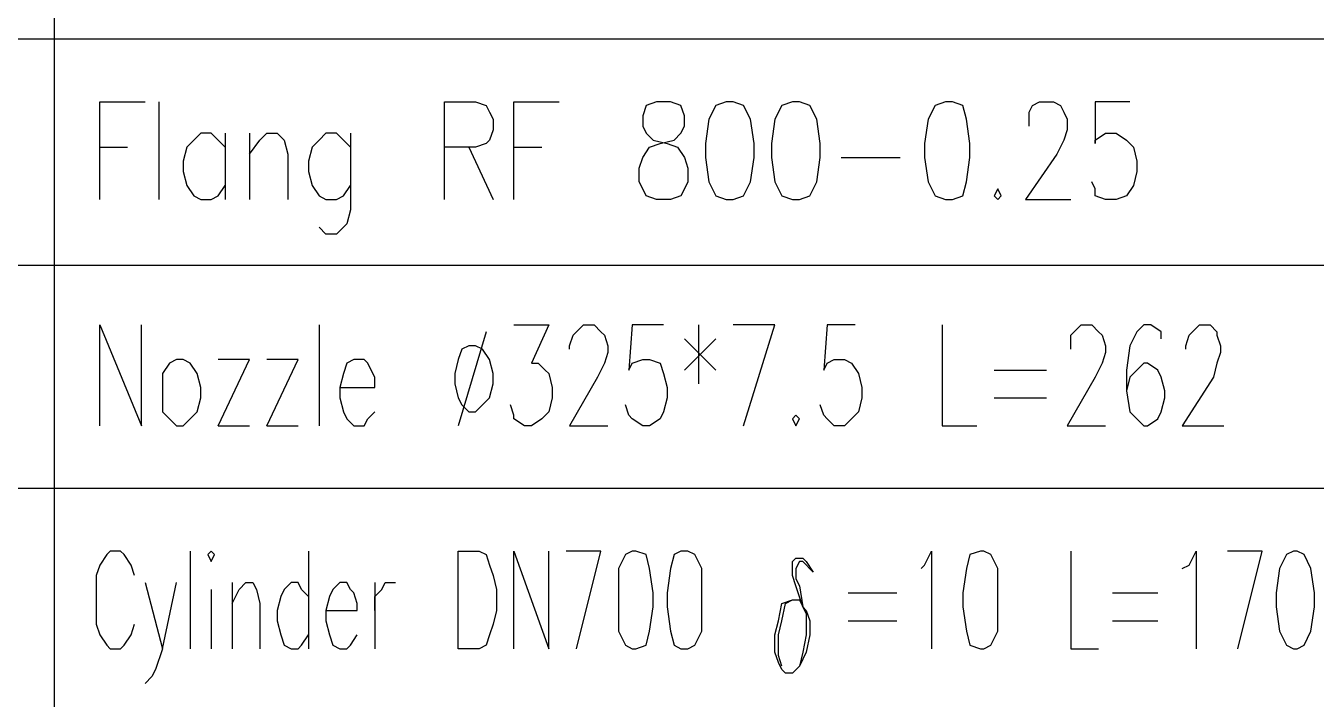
# Model space of a CAD drawing. Extents: x 0.28 to 3.47, y 0.29 to 4.81.
# Drawn here: x 2.6998 to 2.947, y 1.9457 to 2.0745 of the extents above; entities that cross this region are included whole.
import ezdxf

# ---------------------------------------------------------------- set-up
doc = ezdxf.new("R2010")
doc.units = 0
doc.header["$MEASUREMENT"] = 0
doc.linetypes.add('AUSGEZOGEN', pattern=[0])
doc.layers.get('0').update_dxf_attribs({"linetype": 'AUSGEZOGEN'})

msp = doc.modelspace()

# ---------------------------------------------------------------- linework, layer by layer
for points in [[(2.70533, 2.072), (2.70533, 2.11467)], [(3.42067, 2.072), (2.45267, 2.072)], [(2.70533, 2.02867), (2.70533, 2.072)], [(2.714, 2.04133), (2.714, 2.06), (2.714, 2.06), (2.72267, 2.06)], [(2.72533, 2.06), (2.72533, 2.04133)], [(2.78, 2.04133), (2.78, 2.06), (2.78, 2.06), (2.786, 2.06), (2.786, 2.06), (2.788, 2.05933), (2.788, 2.05933), (2.78867, 2.058), (2.78867, 2.058), (2.78933, 2.05667), (2.78933, 2.05667), (2.78933, 2.05467), (2.78933, 2.05467), (2.78867, 2.05267), (2.78867, 2.05267), (2.788, 2.052), (2.788, 2.052), (2.786, 2.05133), (2.786, 2.05133), (2.78, 2.05133)], [(2.79333, 2.04133), (2.79333, 2.06), (2.79333, 2.06), (2.802, 2.06)], [(2.82067, 2.06), (2.81867, 2.05933), (2.81867, 2.05933), (2.818, 2.05733), (2.818, 2.05733), (2.818, 2.05533), (2.818, 2.05533), (2.81867, 2.054), (2.81867, 2.054), (2.82, 2.05267), (2.82, 2.05267), (2.82267, 2.052), (2.82267, 2.052), (2.82467, 2.05133), (2.82467, 2.05133), (2.826, 2.04933), (2.826, 2.04933), (2.82667, 2.04733), (2.82667, 2.04733), (2.82667, 2.04467), (2.82667, 2.04467), (2.826, 2.04333), (2.826, 2.04333), (2.82533, 2.042), (2.82533, 2.042), (2.82333, 2.04133), (2.82333, 2.04133), (2.82067, 2.04133), (2.82067, 2.04133), (2.81867, 2.042), (2.81867, 2.042), (2.818, 2.04333), (2.818, 2.04333), (2.81733, 2.04467), (2.81733, 2.04467), (2.81733, 2.04733), (2.81733, 2.04733), (2.818, 2.04933), (2.818, 2.04933), (2.81933, 2.05133), (2.81933, 2.05133), (2.82133, 2.052), (2.82133, 2.052), (2.824, 2.05267), (2.824, 2.05267), (2.82533, 2.054), (2.82533, 2.054), (2.826, 2.05533), (2.826, 2.05533), (2.826, 2.05733), (2.826, 2.05733), (2.82533, 2.05933), (2.82533, 2.05933), (2.82333, 2.06), (2.82333, 2.06), (2.82067, 2.06), (2.82067, 2.06)], [(2.834, 2.06), (2.832, 2.05933), (2.832, 2.05933), (2.83067, 2.05667), (2.83067, 2.05667), (2.83, 2.052), (2.83, 2.052), (2.83, 2.04933), (2.83, 2.04933), (2.83067, 2.04467), (2.83067, 2.04467), (2.832, 2.042), (2.832, 2.042), (2.834, 2.04133), (2.834, 2.04133), (2.83533, 2.04133), (2.83533, 2.04133), (2.83733, 2.042), (2.83733, 2.042), (2.83867, 2.04467), (2.83867, 2.04467), (2.83933, 2.04933), (2.83933, 2.04933), (2.83933, 2.052), (2.83933, 2.052), (2.83867, 2.05667), (2.83867, 2.05667), (2.83733, 2.05933), (2.83733, 2.05933), (2.83533, 2.06), (2.83533, 2.06), (2.834, 2.06), (2.834, 2.06)], [(2.84667, 2.06), (2.84467, 2.05933), (2.84467, 2.05933), (2.84333, 2.05667), (2.84333, 2.05667), (2.84267, 2.052), (2.84267, 2.052), (2.84267, 2.04933), (2.84267, 2.04933), (2.84333, 2.04467), (2.84333, 2.04467), (2.84467, 2.042), (2.84467, 2.042), (2.84667, 2.04133), (2.84667, 2.04133), (2.848, 2.04133), (2.848, 2.04133), (2.85, 2.042), (2.85, 2.042), (2.85133, 2.04467), (2.85133, 2.04467), (2.852, 2.04933), (2.852, 2.04933), (2.852, 2.052), (2.852, 2.052), (2.85133, 2.05667), (2.85133, 2.05667), (2.85, 2.05933), (2.85, 2.05933), (2.848, 2.06), (2.848, 2.06), (2.84667, 2.06), (2.84667, 2.06)], [(2.876, 2.06), (2.874, 2.05933), (2.874, 2.05933), (2.87267, 2.05667), (2.87267, 2.05667), (2.872, 2.052), (2.872, 2.052), (2.872, 2.04933), (2.872, 2.04933), (2.87267, 2.04467), (2.87267, 2.04467), (2.874, 2.042), (2.874, 2.042), (2.876, 2.04133), (2.876, 2.04133), (2.87733, 2.04133), (2.87733, 2.04133), (2.87933, 2.042), (2.87933, 2.042), (2.88, 2.04467), (2.88, 2.04467), (2.88067, 2.04933), (2.88067, 2.04933), (2.88067, 2.052), (2.88067, 2.052), (2.88, 2.05667), (2.88, 2.05667), (2.87933, 2.05933), (2.87933, 2.05933), (2.87733, 2.06), (2.87733, 2.06), (2.876, 2.06), (2.876, 2.06)], [(2.892, 2.05533), (2.892, 2.058), (2.892, 2.058), (2.89267, 2.05933), (2.89267, 2.05933), (2.894, 2.06), (2.894, 2.06), (2.89667, 2.06), (2.89667, 2.06), (2.898, 2.05933), (2.898, 2.05933), (2.89867, 2.058), (2.89867, 2.058), (2.89933, 2.05667), (2.89933, 2.05667), (2.89933, 2.05467), (2.89933, 2.05467), (2.89867, 2.05267), (2.89867, 2.05267), (2.89733, 2.05), (2.89733, 2.05), (2.89133, 2.04133), (2.89133, 2.04133), (2.9, 2.04133)], [(2.91133, 2.06), (2.90467, 2.06), (2.90467, 2.06), (2.90467, 2.052), (2.90467, 2.052), (2.90467, 2.05267), (2.90467, 2.05267), (2.90667, 2.054), (2.90667, 2.054), (2.90867, 2.054), (2.90867, 2.054), (2.91067, 2.05267), (2.91067, 2.05267), (2.912, 2.05133), (2.912, 2.05133), (2.91267, 2.04867), (2.91267, 2.04867), (2.91267, 2.04667), (2.91267, 2.04667), (2.912, 2.044), (2.912, 2.044), (2.91067, 2.042), (2.91067, 2.042), (2.90867, 2.04133), (2.90867, 2.04133), (2.90667, 2.04133), (2.90667, 2.04133), (2.90467, 2.042), (2.90467, 2.042), (2.90467, 2.04333), (2.90467, 2.04333), (2.904, 2.04467)], [(2.738, 2.05133), (2.73667, 2.05267), (2.73667, 2.05267), (2.73533, 2.054), (2.73533, 2.054), (2.73333, 2.054), (2.73333, 2.054), (2.732, 2.05267), (2.732, 2.05267), (2.73067, 2.05133), (2.73067, 2.05133), (2.73, 2.04867), (2.73, 2.04867), (2.73, 2.04667), (2.73, 2.04667), (2.73067, 2.044), (2.73067, 2.044), (2.732, 2.042), (2.732, 2.042), (2.73333, 2.04133), (2.73333, 2.04133), (2.73533, 2.04133), (2.73533, 2.04133), (2.73667, 2.042), (2.73667, 2.042), (2.738, 2.044)], [(2.738, 2.054), (2.738, 2.04133)], [(2.74267, 2.054), (2.74267, 2.04133)], [(2.74267, 2.05), (2.74467, 2.05267), (2.74467, 2.05267), (2.746, 2.054), (2.746, 2.054), (2.748, 2.054), (2.748, 2.054), (2.74933, 2.05267), (2.74933, 2.05267), (2.75, 2.05), (2.75, 2.05), (2.75, 2.04133)], [(2.762, 2.05133), (2.76067, 2.05267), (2.76067, 2.05267), (2.75933, 2.054), (2.75933, 2.054), (2.75733, 2.054), (2.75733, 2.054), (2.756, 2.05267), (2.756, 2.05267), (2.75467, 2.05133), (2.75467, 2.05133), (2.754, 2.04867), (2.754, 2.04867), (2.754, 2.04667), (2.754, 2.04667), (2.75467, 2.044), (2.75467, 2.044), (2.756, 2.042), (2.756, 2.042), (2.75733, 2.04133), (2.75733, 2.04133), (2.75933, 2.04133), (2.75933, 2.04133), (2.76067, 2.042), (2.76067, 2.042), (2.762, 2.044)], [(2.762, 2.054), (2.762, 2.03933), (2.762, 2.03933), (2.76133, 2.03667), (2.76133, 2.03667), (2.76067, 2.036), (2.76067, 2.036), (2.75933, 2.03467), (2.75933, 2.03467), (2.75733, 2.03467), (2.75733, 2.03467), (2.756, 2.036)], [(2.714, 2.05133), (2.71933, 2.05133)], [(2.78467, 2.05133), (2.78933, 2.04133)], [(2.79333, 2.05133), (2.79867, 2.05133)], [(2.856, 2.04933), (2.86733, 2.04933)], [(2.886, 2.04333), (2.88533, 2.042), (2.88533, 2.042), (2.886, 2.04133), (2.886, 2.04133), (2.88667, 2.042), (2.88667, 2.042), (2.886, 2.04333), (2.886, 2.04333)], [(3.42067, 2.02867), (2.45267, 2.02867)], [(2.70533, 1.986), (2.70533, 2.02867)], [(2.714, 1.998), (2.714, 2.01733), (2.714, 2.01733), (2.722, 1.998), (2.722, 1.998), (2.722, 2.01733)], [(2.756, 2.01733), (2.756, 1.998)], [(2.79333, 2.01733), (2.8, 2.01733), (2.8, 2.01733), (2.79667, 2.01), (2.79667, 2.01), (2.798, 2.01), (2.798, 2.01), (2.79933, 2.00867), (2.79933, 2.00867), (2.8, 2.008), (2.8, 2.008), (2.80067, 2.00533), (2.80067, 2.00533), (2.80067, 2.00333), (2.80067, 2.00333), (2.8, 2.00067), (2.8, 2.00067), (2.79867, 1.99933), (2.79867, 1.99933), (2.79667, 1.998), (2.79667, 1.998), (2.79533, 1.998), (2.79533, 1.998), (2.79333, 1.99933), (2.79333, 1.99933), (2.79333, 2), (2.79333, 2), (2.79267, 2.002)], [(2.804, 2.01267), (2.804, 2.01333), (2.804, 2.01333), (2.80467, 2.01533), (2.80467, 2.01533), (2.80533, 2.016), (2.80533, 2.016), (2.80667, 2.01733), (2.80667, 2.01733), (2.80867, 2.01733), (2.80867, 2.01733), (2.81, 2.016), (2.81, 2.016), (2.81067, 2.01533), (2.81067, 2.01533), (2.81133, 2.01333), (2.81133, 2.01333), (2.81133, 2.012), (2.81133, 2.012), (2.81067, 2.01), (2.81067, 2.01), (2.80933, 2.00733), (2.80933, 2.00733), (2.804, 1.998), (2.804, 1.998), (2.81133, 1.998)], [(2.822, 2.01733), (2.816, 2.01733), (2.816, 2.01733), (2.81533, 2.00867), (2.81533, 2.00867), (2.816, 2.01), (2.816, 2.01), (2.818, 2.01067), (2.818, 2.01067), (2.81933, 2.01067), (2.81933, 2.01067), (2.82133, 2.01), (2.82133, 2.01), (2.822, 2.008), (2.822, 2.008), (2.82267, 2.00533), (2.82267, 2.00533), (2.82267, 2.00333), (2.82267, 2.00333), (2.822, 2.00067), (2.822, 2.00067), (2.82133, 1.99933), (2.82133, 1.99933), (2.81933, 1.998), (2.81933, 1.998), (2.818, 1.998), (2.818, 1.998), (2.816, 1.99933), (2.816, 1.99933), (2.81533, 2), (2.81533, 2), (2.81467, 2.002)], [(2.82867, 2.01733), (2.82867, 2.006)], [(2.83733, 1.998), (2.84333, 2.01733), (2.84333, 2.01733), (2.83533, 2.01733)], [(2.85867, 2.01733), (2.85333, 2.01733), (2.85333, 2.01733), (2.85267, 2.00867), (2.85267, 2.00867), (2.85333, 2.01), (2.85333, 2.01), (2.85467, 2.01067), (2.85467, 2.01067), (2.85667, 2.01067), (2.85667, 2.01067), (2.858, 2.01), (2.858, 2.01), (2.85933, 2.008), (2.85933, 2.008), (2.86, 2.00533), (2.86, 2.00533), (2.86, 2.00333), (2.86, 2.00333), (2.85933, 2.00067), (2.85933, 2.00067), (2.858, 1.99933), (2.858, 1.99933), (2.85667, 1.998), (2.85667, 1.998), (2.85467, 1.998), (2.85467, 1.998), (2.85333, 1.99933), (2.85333, 1.99933), (2.85267, 2), (2.85267, 2), (2.852, 2.002)], [(2.87533, 2.01733), (2.87533, 1.998), (2.87533, 1.998), (2.882, 1.998)], [(2.9, 2.01267), (2.9, 2.01533), (2.9, 2.01533), (2.90067, 2.016), (2.90067, 2.016), (2.902, 2.01733), (2.902, 2.01733), (2.904, 2.01733), (2.904, 2.01733), (2.90533, 2.016), (2.90533, 2.016), (2.906, 2.01533), (2.906, 2.01533), (2.90667, 2.01333), (2.90667, 2.01333), (2.90667, 2.012), (2.90667, 2.012), (2.906, 2.01), (2.906, 2.01), (2.90467, 2.00733), (2.90467, 2.00733), (2.89933, 1.998), (2.89933, 1.998), (2.90667, 1.998)], [(2.91733, 2.01467), (2.91733, 2.016), (2.91733, 2.016), (2.91533, 2.01733), (2.91533, 2.01733), (2.914, 2.01733), (2.914, 2.01733), (2.91267, 2.016), (2.91267, 2.016), (2.91133, 2.01333), (2.91133, 2.01333), (2.91067, 2.00867), (2.91067, 2.00867), (2.91067, 2.00467), (2.91067, 2.00467), (2.91133, 2.00067), (2.91133, 2.00067), (2.91267, 1.99933), (2.91267, 1.99933), (2.914, 1.998), (2.914, 1.998), (2.91467, 1.998), (2.91467, 1.998), (2.91667, 1.99933), (2.91667, 1.99933), (2.91733, 2.00067), (2.91733, 2.00067), (2.918, 2.00333), (2.918, 2.00333), (2.918, 2.00467), (2.918, 2.00467), (2.91733, 2.00733), (2.91733, 2.00733), (2.91667, 2.00867), (2.91667, 2.00867), (2.91467, 2.01), (2.91467, 2.01), (2.914, 2.01), (2.914, 2.01), (2.91267, 2.00867), (2.91267, 2.00867), (2.91133, 2.00733), (2.91133, 2.00733), (2.91067, 2.00467)], [(2.922, 2.01267), (2.922, 2.01333), (2.922, 2.01333), (2.92267, 2.01533), (2.92267, 2.01533), (2.92333, 2.016), (2.92333, 2.016), (2.92467, 2.01733), (2.92467, 2.01733), (2.92667, 2.01733), (2.92667, 2.01733), (2.928, 2.016), (2.928, 2.016), (2.928, 2.01533), (2.928, 2.01533), (2.92867, 2.01333), (2.92867, 2.01333), (2.92867, 2.012), (2.92867, 2.012), (2.928, 2.01), (2.928, 2.01), (2.92733, 2.00733), (2.92733, 2.00733), (2.92133, 1.998), (2.92133, 1.998), (2.92933, 1.998)], [(2.788, 2.016), (2.78267, 1.998)], [(2.826, 2.01467), (2.832, 2.00867)], [(2.832, 2.01467), (2.826, 2.00867)], [(2.78467, 2.01333), (2.78333, 2.01267), (2.78333, 2.01267), (2.78267, 2.01067), (2.78267, 2.01067), (2.782, 2.008), (2.782, 2.008), (2.782, 2.006), (2.782, 2.006), (2.78267, 2.00333), (2.78267, 2.00333), (2.78333, 2.002), (2.78333, 2.002), (2.78467, 2.00067), (2.78467, 2.00067), (2.786, 2.00067), (2.786, 2.00067), (2.78733, 2.002), (2.78733, 2.002), (2.78867, 2.00333), (2.78867, 2.00333), (2.78933, 2.006), (2.78933, 2.006), (2.78933, 2.008), (2.78933, 2.008), (2.78867, 2.01067), (2.78867, 2.01067), (2.78733, 2.01267), (2.78733, 2.01267), (2.786, 2.01333), (2.786, 2.01333), (2.78467, 2.01333), (2.78467, 2.01333)], [(2.72867, 2.01067), (2.72733, 2.01), (2.72733, 2.01), (2.726, 2.008), (2.726, 2.008), (2.726, 2.00067), (2.726, 2.00067), (2.72733, 1.99933), (2.72733, 1.99933), (2.72867, 1.998), (2.72867, 1.998), (2.73, 1.998), (2.73, 1.998), (2.73133, 1.99933), (2.73133, 1.99933), (2.73267, 2.00067), (2.73267, 2.00067), (2.73333, 2.00333), (2.73333, 2.00333), (2.73333, 2.00533), (2.73333, 2.00533), (2.73267, 2.008), (2.73267, 2.008), (2.73133, 2.01), (2.73133, 2.01), (2.73, 2.01067), (2.73, 2.01067), (2.72867, 2.01067), (2.72867, 2.01067)], [(2.73667, 1.998), (2.74267, 2.01067), (2.74267, 2.01067), (2.73667, 2.01067)], [(2.746, 1.998), (2.752, 2.01067), (2.752, 2.01067), (2.746, 2.01067)], [(2.76, 2.00533), (2.76667, 2.00533), (2.76667, 2.00533), (2.76667, 2.00733), (2.76667, 2.00733), (2.766, 2.00867), (2.766, 2.00867), (2.76533, 2.01), (2.76533, 2.01), (2.76467, 2.01067), (2.76467, 2.01067), (2.76267, 2.01067), (2.76267, 2.01067), (2.76133, 2.01), (2.76133, 2.01), (2.76067, 2.008), (2.76067, 2.008), (2.76, 2.00533), (2.76, 2.00533), (2.76, 2.00333), (2.76, 2.00333), (2.76067, 2.00067), (2.76067, 2.00067), (2.76133, 1.99933), (2.76133, 1.99933), (2.76267, 1.998), (2.76267, 1.998), (2.76467, 1.998), (2.76467, 1.998), (2.76533, 1.99933), (2.76533, 1.99933), (2.76667, 2.00067)], [(2.88533, 2.00867), (2.89533, 2.00867)], [(2.88533, 2.00333), (2.89533, 2.00333)], [(2.84733, 2), (2.84667, 1.99933), (2.84667, 1.99933), (2.84733, 1.998), (2.84733, 1.998), (2.848, 1.99933), (2.848, 1.99933), (2.84733, 2), (2.84733, 2)], [(2.73667, 1.998), (2.74267, 1.998)], [(2.746, 1.998), (2.752, 1.998)], [(3.42067, 1.986), (2.45267, 1.986)], [(2.70533, 1.94267), (2.70533, 1.986)], [(2.72067, 1.96933), (2.72, 1.97133), (2.72, 1.97133), (2.71867, 1.97333), (2.71867, 1.97333), (2.718, 1.974), (2.718, 1.974), (2.716, 1.974), (2.716, 1.974), (2.71533, 1.97333), (2.71533, 1.97333), (2.714, 1.97133), (2.714, 1.97133), (2.71333, 1.96933), (2.71333, 1.96933), (2.71333, 1.96), (2.71333, 1.96), (2.714, 1.958), (2.714, 1.958), (2.71533, 1.956), (2.71533, 1.956), (2.716, 1.95533), (2.716, 1.95533), (2.718, 1.95533), (2.718, 1.95533), (2.71867, 1.956), (2.71867, 1.956), (2.72, 1.958), (2.72, 1.958), (2.72067, 1.96)], [(2.73133, 1.974), (2.73133, 1.95533)], [(2.73467, 1.97333), (2.73533, 1.972), (2.73533, 1.972), (2.736, 1.97333), (2.736, 1.97333), (2.73533, 1.974), (2.73533, 1.974), (2.73467, 1.97333), (2.73467, 1.97333)], [(2.754, 1.974), (2.754, 1.95533)], [(2.78267, 1.95533), (2.78267, 1.974), (2.78267, 1.974), (2.78667, 1.974), (2.78667, 1.974), (2.788, 1.97333), (2.788, 1.97333), (2.78867, 1.97133), (2.78867, 1.97133), (2.78933, 1.96933), (2.78933, 1.96933), (2.79, 1.96667), (2.79, 1.96667), (2.79, 1.96267), (2.79, 1.96267), (2.78933, 1.96), (2.78933, 1.96), (2.78867, 1.958), (2.78867, 1.958), (2.788, 1.956), (2.788, 1.956), (2.78667, 1.95533), (2.78667, 1.95533), (2.78267, 1.95533), (2.78267, 1.95533)], [(2.79333, 1.95533), (2.79333, 1.974), (2.79333, 1.974), (2.8, 1.95533), (2.8, 1.95533), (2.8, 1.974)], [(2.80533, 1.95533), (2.81, 1.974), (2.81, 1.974), (2.80333, 1.974)], [(2.816, 1.974), (2.81467, 1.97333), (2.81467, 1.97333), (2.81333, 1.97067), (2.81333, 1.97067), (2.81333, 1.95867), (2.81333, 1.95867), (2.81467, 1.956), (2.81467, 1.956), (2.816, 1.95533), (2.816, 1.95533), (2.81667, 1.95533), (2.81667, 1.95533), (2.81867, 1.956), (2.81867, 1.956), (2.81933, 1.95867), (2.81933, 1.95867), (2.82, 1.96333), (2.82, 1.96333), (2.82, 1.966), (2.82, 1.966), (2.81933, 1.97067), (2.81933, 1.97067), (2.81867, 1.97333), (2.81867, 1.97333), (2.81667, 1.974), (2.81667, 1.974), (2.816, 1.974), (2.816, 1.974)], [(2.82533, 1.974), (2.824, 1.97333), (2.824, 1.97333), (2.82333, 1.97067), (2.82333, 1.97067), (2.82267, 1.966), (2.82267, 1.966), (2.82267, 1.96333), (2.82267, 1.96333), (2.82333, 1.95867), (2.82333, 1.95867), (2.824, 1.956), (2.824, 1.956), (2.82533, 1.95533), (2.82533, 1.95533), (2.82667, 1.95533), (2.82667, 1.95533), (2.828, 1.956), (2.828, 1.956), (2.82933, 1.95867), (2.82933, 1.95867), (2.82933, 1.97067), (2.82933, 1.97067), (2.828, 1.97333), (2.828, 1.97333), (2.82667, 1.974), (2.82667, 1.974), (2.82533, 1.974), (2.82533, 1.974)], [(2.84533, 1.95067), (2.84467, 1.95133), (2.84467, 1.95133), (2.844, 1.95267), (2.844, 1.95267), (2.84333, 1.95467), (2.84333, 1.95467), (2.84333, 1.958), (2.84333, 1.958), (2.844, 1.96067), (2.844, 1.96067), (2.84467, 1.964), (2.84467, 1.964), (2.84667, 1.96467), (2.84667, 1.96467), (2.848, 1.96467), (2.848, 1.96467), (2.84867, 1.96333), (2.84867, 1.96333), (2.84733, 1.96733), (2.84733, 1.96733), (2.84667, 1.96933), (2.84667, 1.96933), (2.84667, 1.972), (2.84667, 1.972), (2.84733, 1.97267), (2.84733, 1.97267), (2.84867, 1.97267), (2.84867, 1.97267), (2.84933, 1.972), (2.84933, 1.972), (2.85067, 1.97), (2.85067, 1.97), (2.84867, 1.972), (2.84867, 1.972), (2.848, 1.972), (2.848, 1.972), (2.84733, 1.97067), (2.84733, 1.97067), (2.84733, 1.96867), (2.84733, 1.96867), (2.848, 1.96733), (2.848, 1.96733), (2.84867, 1.96333), (2.84867, 1.96333), (2.84933, 1.962), (2.84933, 1.962), (2.84933, 1.958), (2.84933, 1.958), (2.84867, 1.95467), (2.84867, 1.95467), (2.848, 1.952), (2.848, 1.952), (2.84667, 1.95067), (2.84667, 1.95067), (2.84533, 1.95067), (2.84533, 1.95067)], [(2.87133, 1.97067), (2.872, 1.97133), (2.872, 1.97133), (2.87333, 1.974), (2.87333, 1.974), (2.87333, 1.95533)], [(2.88267, 1.974), (2.88067, 1.97333), (2.88067, 1.97333), (2.88, 1.97067), (2.88, 1.97067), (2.87933, 1.966), (2.87933, 1.966), (2.87933, 1.96333), (2.87933, 1.96333), (2.88, 1.95867), (2.88, 1.95867), (2.88067, 1.956), (2.88067, 1.956), (2.88267, 1.95533), (2.88267, 1.95533), (2.88333, 1.95533), (2.88333, 1.95533), (2.88467, 1.956), (2.88467, 1.956), (2.886, 1.95867), (2.886, 1.95867), (2.886, 1.97067), (2.886, 1.97067), (2.88467, 1.97333), (2.88467, 1.97333), (2.88333, 1.974), (2.88333, 1.974), (2.88267, 1.974), (2.88267, 1.974)], [(2.9, 1.974), (2.9, 1.95533), (2.9, 1.95533), (2.90533, 1.95533)], [(2.92133, 1.97067), (2.92267, 1.97133), (2.92267, 1.97133), (2.924, 1.974), (2.924, 1.974), (2.924, 1.95533)], [(2.932, 1.95533), (2.93667, 1.974), (2.93667, 1.974), (2.93, 1.974)], [(2.94267, 1.974), (2.94133, 1.97333), (2.94133, 1.97333), (2.94, 1.97067), (2.94, 1.97067), (2.93933, 1.966), (2.93933, 1.966), (2.93933, 1.96333), (2.93933, 1.96333), (2.94, 1.95867), (2.94, 1.95867), (2.94133, 1.956), (2.94133, 1.956), (2.94267, 1.95533), (2.94267, 1.95533), (2.94333, 1.95533), (2.94333, 1.95533), (2.94467, 1.956), (2.94467, 1.956), (2.946, 1.95867), (2.946, 1.95867), (2.94667, 1.96333), (2.94667, 1.96333), (2.94667, 1.966), (2.94667, 1.966), (2.946, 1.97067), (2.946, 1.97067), (2.94467, 1.97333), (2.94467, 1.97333), (2.94333, 1.974), (2.94333, 1.974), (2.94267, 1.974), (2.94267, 1.974)], [(2.72267, 1.968), (2.726, 1.95533), (2.726, 1.95533), (2.72867, 1.968)], [(2.73933, 1.968), (2.73933, 1.95533)], [(2.73933, 1.964), (2.74067, 1.96667), (2.74067, 1.96667), (2.742, 1.968), (2.742, 1.968), (2.74333, 1.968), (2.74333, 1.968), (2.744, 1.96667), (2.744, 1.96667), (2.74467, 1.964), (2.74467, 1.964), (2.74467, 1.95533)], [(2.754, 1.96533), (2.75267, 1.96667), (2.75267, 1.96667), (2.752, 1.968), (2.752, 1.968), (2.75067, 1.968), (2.75067, 1.968), (2.74933, 1.96667), (2.74933, 1.96667), (2.74867, 1.96533), (2.74867, 1.96533), (2.748, 1.96267), (2.748, 1.96267), (2.748, 1.96067), (2.748, 1.96067), (2.74867, 1.958), (2.74867, 1.958), (2.74933, 1.956), (2.74933, 1.956), (2.75067, 1.95533), (2.75067, 1.95533), (2.752, 1.95533), (2.752, 1.95533), (2.75267, 1.956), (2.75267, 1.956), (2.754, 1.958)], [(2.75733, 1.96267), (2.76333, 1.96267), (2.76333, 1.96267), (2.76333, 1.964), (2.76333, 1.964), (2.76267, 1.966), (2.76267, 1.966), (2.762, 1.96667), (2.762, 1.96667), (2.76133, 1.968), (2.76133, 1.968), (2.76, 1.968), (2.76, 1.968), (2.75867, 1.96667), (2.75867, 1.96667), (2.758, 1.96533), (2.758, 1.96533), (2.75733, 1.96267), (2.75733, 1.96267), (2.75733, 1.96067), (2.75733, 1.96067), (2.758, 1.958), (2.758, 1.958), (2.75867, 1.956), (2.75867, 1.956), (2.76, 1.95533), (2.76, 1.95533), (2.76133, 1.95533), (2.76133, 1.95533), (2.762, 1.956), (2.762, 1.956), (2.76333, 1.958)], [(2.76667, 1.968), (2.76667, 1.95533)], [(2.76667, 1.96267), (2.76667, 1.96533), (2.76667, 1.96533), (2.768, 1.96667), (2.768, 1.96667), (2.76867, 1.968), (2.76867, 1.968), (2.77067, 1.968)], [(2.73533, 1.96667), (2.73533, 1.95533)], [(2.85733, 1.966), (2.86667, 1.966)], [(2.908, 1.966), (2.91667, 1.966)], [(2.84467, 1.952), (2.844, 1.954), (2.844, 1.954), (2.844, 1.958), (2.844, 1.958), (2.84467, 1.96067), (2.84467, 1.96067), (2.84533, 1.964), (2.84533, 1.964), (2.84667, 1.96467), (2.84667, 1.96467), (2.848, 1.96467), (2.848, 1.96467), (2.84867, 1.96333), (2.84867, 1.96333), (2.84933, 1.96267), (2.84933, 1.96267), (2.85, 1.96067), (2.85, 1.96067), (2.85, 1.958), (2.85, 1.958), (2.84933, 1.95467), (2.84933, 1.95467), (2.848, 1.952), (2.848, 1.952), (2.84667, 1.95067)], [(2.85733, 1.96067), (2.86667, 1.96067)], [(2.908, 1.96067), (2.91667, 1.96067)], [(2.726, 1.95533), (2.72467, 1.95133), (2.72467, 1.95133), (2.724, 1.95), (2.724, 1.95), (2.72267, 1.94867)]]:
    msp.add_lwpolyline(points)

doc.saveas('drawing.dxf')
